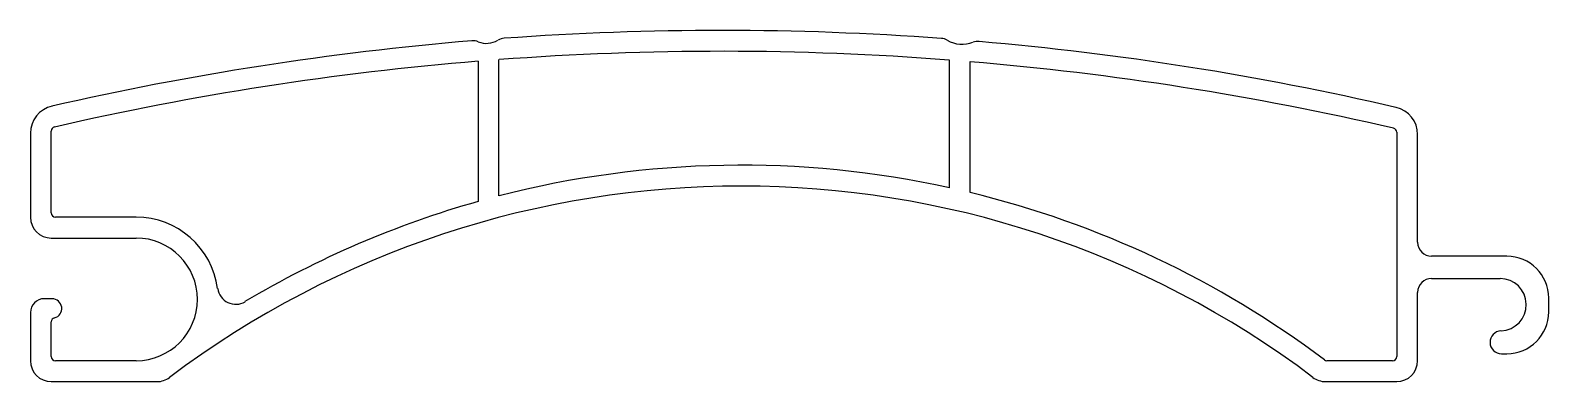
# Model space of a CAD drawing. Extents: x 1790 to 1899, y 1519 to 1544.
import ezdxf

# ---------------------------------------------------------------- set-up
doc = ezdxf.new("R2010")
doc.units = 0
doc.layers.get('0').update_dxf_attribs({"linetype": 'CONTINUOUS'})

msp = doc.modelspace()

# ---------------------------------------------------------------- linework, layer by layer
at = {"linetype": 'CONTINUOUS'}
for p, q in [((1821.74, 1542.23), (1821.74, 1532.16)), ((1823.24, 1532.56), (1823.24, 1542.35)), ((1855.54, 1542.32), (1855.54, 1533.15)), ((1857.04, 1532.8), (1857.04, 1542.2)), ((1789.63, 1537.06), (1789.63, 1531.04)), ((1791.13, 1531.34), (1791.13, 1537.22)), ((1887.63, 1537.13), (1887.63, 1521.04)), ((1889.13, 1529.24), (1889.13, 1536.97)), ((1797.21, 1531.04), (1791.43, 1531.04)), ((1791.13, 1529.54), (1797.21, 1529.54)), ((1895.53, 1528.24), (1890.13, 1528.24)), ((1890.13, 1526.64), (1895.04, 1526.64)), ((1791.18, 1525.19), (1790.63, 1525.19)), ((1889.13, 1520.74), (1889.13, 1525.64)), ((1898.53, 1524.24), (1898.53, 1525.24)), ((1789.63, 1524.19), (1789.63, 1520.74)), ((1791.13, 1521.04), (1791.13, 1523.53)), ((1797.21, 1520.74), (1791.43, 1520.74)), ((1887.33, 1520.74), (1882.62, 1520.74)), ((1895.14, 1521.24), (1895.53, 1521.24)), ((1791.13, 1519.24), (1798.71, 1519.24)), ((1882.52, 1519.24), (1887.63, 1519.24))]:
    msp.add_line(p, q, dxfattribs=at)
for centre, radius, start, end in [((1839.19, 1329.72), 214.72, 85.7854, 94.1609), ((1839.19, 1329.72), 214.72, 94.7832, 102.9215), ((1821.37, 1542.7), 1, 67.5108, 94.7832), ((1822.35, 1545.07), 1.56, 247.5108, 301.4334), ((1823.69, 1542.88), 1, 94.1609, 121.4334), ((1854.9, 1542.87), 1, 60.2856, 85.7854), ((1856.47, 1545.62), 2.17, 240.2856, 290.5626), ((1857.59, 1542.65), 1, 85.0629, 110.5626), ((1839.19, 1329.72), 214.72, 76.9777, 85.0629), ((1839.19, 1329.72), 213.22, 94.6944, 102.9644), ((1839.19, 1329.72), 213.22, 85.6022, 94.29), ((1839.19, 1329.72), 213.22, 76.9349, 85.1978), ((1791.63, 1537.06), 2, 102.9215, 180), ((1887.13, 1536.97), 2, 0, 76.9777), ((1791.43, 1537.22), 0.3, 102.9644, 180), ((1887.33, 1537.13), 0.3, 0, 76.9349), ((1840.62, 1465.16), 69.61, 77.6184, 104.4549), ((1840.62, 1465.16), 68.11, 52.9846, 127.0154), ((1840.62, 1465.16), 69.61, 53.067, 76.3511), ((1791.43, 1531.34), 0.3, 180, 270), ((1840.62, 1465.16), 69.61, 105.7338, 120.7591), ((1791.13, 1531.04), 1.5, 180, 270), ((1797.21, 1525.14), 5.9, 7.5696, 90), ((1797.21, 1525.14), 4.4, 270, 90), ((1890.13, 1529.24), 1, 180, 270), ((1895.53, 1525.24), 3, 0, 90), ((1804.36, 1526.09), 1.3, 187.5696, 300.7591), ((1890.13, 1525.64), 1, 90, 180), ((1895.04, 1524.76), 1.88, 272.1418, 90), ((1790.63, 1524.19), 1, 90, 180), ((1791.18, 1524.49), 0.7, 284.4775, 90), ((1791.43, 1523.53), 0.3, 104.4775, 180), ((1895.53, 1524.24), 3, 270, 360), ((1895.14, 1522.06), 0.817, 92.1418, 270), ((1791.13, 1520.74), 1.5, 180, 270), ((1791.43, 1521.04), 0.3, 180, 270), ((1882.62, 1521.04), 0.3, 233.067, 270), ((1887.33, 1521.04), 0.3, 270, 0), ((1887.63, 1520.74), 1.5, 270, 360), ((1798.71, 1520.74), 1.5, 270, 307.0154), ((1882.52, 1520.74), 1.5, 232.9846, 270)]:
    msp.add_arc(centre, radius, start, end, dxfattribs=at)

doc.saveas('drawing.dxf')
